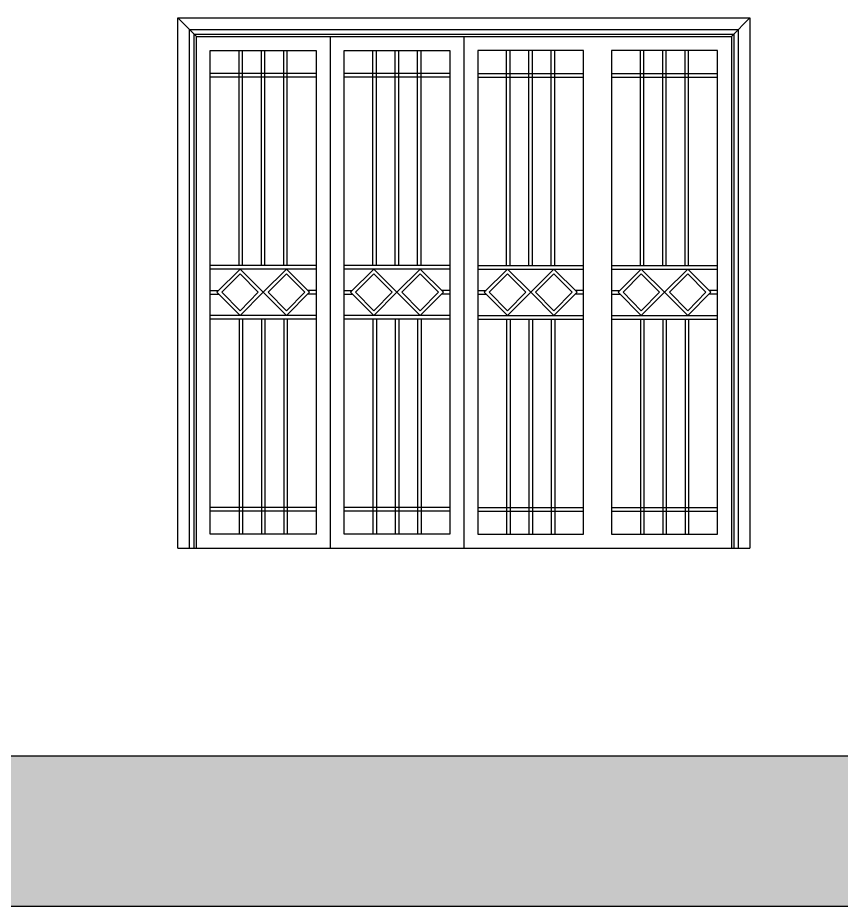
# Model space of a CAD drawing. Header units: millimetres. Extents: x 981 to 33574, y 16402 to 34985.
# Drawn here: x 13692 to 17232, y 16402 to 20220 of the extents above; entities that cross this region are included whole.
import ezdxf

# ---------------------------------------------------------------- set-up
doc = ezdxf.new("R2010")
doc.units = ezdxf.units.MM
doc.layers.add('www.cad-blocks.net', color=7, linetype='Continuous')

# ---------------------------------------------------------------- blocks, each defined once
blk = doc.blocks.new('A$C26B7150C')
for p, q in [((0, 0), (0, 2280)), ((0, 2280), (2460, 2280)), ((80, 2200), (0, 2280)), ((2380, 2200), (2460, 2280)), ((2460, 2280), (2460, 0)), ((50, 0), (50, 2230)), ((50, 2230), (2410, 2230)), ((2410, 2230), (2410, 0)), ((70, 0), (70, 2210)), ((70, 2210), (2390, 2210)), ((80, 0), (80, 2200)), ((80, 2200), (2380, 2200)), ((655, 2200), (655, 0)), ((1230, 2200), (1230, 0)), ((2380, 2200), (2380, 0)), ((2390, 2210), (2390, 0)), ((140, 60), (140, 2140)), ((140, 2140), (595, 2140)), ((264, 1215.2), (264, 2140)), ((279, 1215.2), (279, 2140)), ((360, 1215.2), (360, 2140)), ((375, 1215.2), (375, 2140)), ((456, 1215.2), (456, 2140)), ((471, 1215.2), (471, 2140)), ((595, 2140), (595, 60)), ((715, 60), (715, 2140)), ((715, 2140), (1170, 2140)), ((839, 1215.2), (839, 2140)), ((854, 1215.2), (854, 2140)), ((935, 1215.2), (935, 2140)), ((950, 1215.2), (950, 2140)), ((1031, 1215.2), (1031, 2140)), ((1046, 1215.2), (1046, 2140)), ((1170, 2140), (1170, 60)), ((1290, 2140), (1290, 60)), ((1745, 2140), (1290, 2140)), ((1414, 1215.2), (1414, 2140)), ((1429, 1215.2), (1429, 2140)), ((1510, 1215.2), (1510, 2140)), ((1525, 1215.2), (1525, 2140)), ((1606, 1215.2), (1606, 2140)), ((1621, 1215.2), (1621, 2140)), ((1745, 60), (1745, 2140)), ((1865, 2140), (1865, 60)), ((2320, 2140), (1865, 2140)), ((1989, 1215.2), (1989, 2140)), ((2004, 1215.2), (2004, 2140)), ((2085, 1215.2), (2085, 2140)), ((2100, 1215.2), (2100, 2140)), ((2181, 1215.2), (2181, 2140)), ((2196, 1215.2), (2196, 2140)), ((2320, 60), (2320, 2140)), ((595, 2040), (140, 2040)), ((595, 2025), (140, 2025)), ((1170, 2040), (715, 2040)), ((1170, 2025), (715, 2025)), ((1290, 2040), (1745, 2040)), ((1290, 2025), (1745, 2025)), ((1865, 2040), (2320, 2040)), ((1865, 2025), (2320, 2025)), ((595, 1215.2), (140, 1215.2)), ((595, 1200.2), (140, 1200.2)), ((267.7, 1200.2), (168, 1100)), ((367.5, 1100), (267.7, 1200.2)), ((367.5, 1100), (467.2, 1200.2)), ((467.2, 1200.2), (567, 1100)), ((1170, 1215.2), (715, 1215.2)), ((1170, 1200.2), (715, 1200.2)), ((842.7, 1200.2), (743, 1100)), ((942.5, 1100), (842.7, 1200.2)), ((942.5, 1100), (1042.2, 1200.2)), ((1042.2, 1200.2), (1142, 1100)), ((1290, 1215.2), (1745, 1215.2)), ((1290, 1200.2), (1745, 1200.2)), ((1417.7, 1200.2), (1318, 1100)), ((1517.5, 1100), (1417.7, 1200.2)), ((1517.5, 1100), (1617.2, 1200.2)), ((1617.2, 1200.2), (1717, 1100)), ((1865, 1215.2), (2320, 1215.2)), ((1865, 1200.2), (2320, 1200.2)), ((1992.7, 1200.2), (1893, 1100)), ((2092.5, 1100), (1992.7, 1200.2)), ((2092.5, 1100), (2192.2, 1200.2)), ((2192.2, 1200.2), (2292, 1100)), ((267.7, 1179), (189.2, 1100)), ((346.3, 1100), (267.7, 1179)), ((388.7, 1100), (467.2, 1179)), ((467.2, 1179), (545.8, 1100)), ((842.7, 1179), (764.2, 1100)), ((921.3, 1100), (842.7, 1179)), ((963.7, 1100), (1042.2, 1179)), ((1042.2, 1179), (1120.8, 1100)), ((1417.7, 1179), (1339.2, 1100)), ((1496.3, 1100), (1417.7, 1179)), ((1538.7, 1100), (1617.2, 1179)), ((1617.2, 1179), (1695.8, 1100)), ((1992.7, 1179), (1914.2, 1100)), ((2071.3, 1100), (1992.7, 1179)), ((2113.7, 1100), (2192.2, 1179)), ((2192.2, 1179), (2270.8, 1100)), ((140, 1107.5), (175.5, 1107.5)), ((595, 1107.5), (559.5, 1107.5)), ((715, 1107.5), (750.5, 1107.5)), ((1170, 1107.5), (1134.5, 1107.5)), ((1290, 1107.5), (1325.5, 1107.5)), ((1745, 1107.5), (1709.5, 1107.5)), ((1865, 1107.5), (1900.5, 1107.5)), ((2320, 1107.5), (2284.5, 1107.5)), ((140, 1092.5), (175.5, 1092.5)), ((168, 1100), (267.7, 999.7)), ((189.2, 1100), (267.7, 1021)), ((267.7, 1021), (346.3, 1100)), ((267.7, 999.7), (367.5, 1100)), ((467.2, 999.7), (367.5, 1100)), ((467.2, 1021), (388.7, 1100)), ((545.8, 1100), (467.2, 1021)), ((567, 1100), (467.2, 999.7)), ((595, 1092.5), (559.5, 1092.5)), ((715, 1092.5), (750.5, 1092.5)), ((743, 1100), (842.7, 999.7)), ((764.2, 1100), (842.7, 1021)), ((842.7, 1021), (921.3, 1100)), ((842.7, 999.7), (942.5, 1100)), ((1042.2, 999.7), (942.5, 1100)), ((1042.2, 1021), (963.7, 1100)), ((1142, 1100), (1042.2, 999.7)), ((1120.8, 1100), (1042.2, 1021)), ((1170, 1092.5), (1134.5, 1092.5)), ((1290, 1092.5), (1325.5, 1092.5)), ((1318, 1100), (1417.7, 999.7)), ((1339.2, 1100), (1417.7, 1021)), ((1417.7, 1021), (1496.3, 1100)), ((1417.7, 999.7), (1517.5, 1100)), ((1617.2, 999.7), (1517.5, 1100)), ((1617.2, 1021), (1538.7, 1100)), ((1695.8, 1100), (1617.2, 1021)), ((1717, 1100), (1617.2, 999.7)), ((1745, 1092.5), (1709.5, 1092.5)), ((1865, 1092.5), (1900.5, 1092.5)), ((1893, 1100), (1992.7, 999.7)), ((1914.2, 1100), (1992.7, 1021)), ((1992.7, 999.7), (2092.5, 1100)), ((1992.7, 1021), (2071.3, 1100)), ((2192.2, 999.7), (2092.5, 1100)), ((2192.2, 1021), (2113.7, 1100)), ((2270.8, 1100), (2192.2, 1021)), ((2292, 1100), (2192.2, 999.7)), ((2320, 1092.5), (2284.5, 1092.5)), ((595, 999.7), (140, 999.7)), ((1170, 999.7), (715, 999.7)), ((1290, 999.7), (1745, 999.7)), ((1865, 999.7), (2320, 999.7)), ((595, 984.7), (140, 984.7)), ((264, 984.7), (264, 60)), ((279, 984.7), (279, 60)), ((360, 984.7), (360, 60)), ((375, 984.7), (375, 60)), ((456, 984.7), (456, 60)), ((471, 984.7), (471, 60)), ((1170, 984.7), (715, 984.7)), ((839, 984.7), (839, 60)), ((854, 984.7), (854, 60)), ((935, 984.7), (935, 60)), ((950, 984.7), (950, 60)), ((1031, 984.7), (1031, 60)), ((1046, 984.7), (1046, 60)), ((1290, 984.7), (1745, 984.7)), ((1414, 984.7), (1414, 60)), ((1429, 984.7), (1429, 60)), ((1510, 984.7), (1510, 60)), ((1525, 984.7), (1525, 60)), ((1606, 984.7), (1606, 60)), ((1621, 984.7), (1621, 60)), ((1865, 984.7), (2320, 984.7)), ((1989, 984.7), (1989, 60)), ((2004, 984.7), (2004, 60)), ((2085, 984.7), (2085, 60)), ((2100, 984.7), (2100, 60)), ((2181, 984.7), (2181, 60)), ((2196, 984.7), (2196, 60)), ((595, 175), (140, 175)), ((595, 160), (140, 160)), ((1170, 175), (715, 175)), ((1170, 160), (715, 160)), ((1290, 175), (1745, 175)), ((1290, 160), (1745, 160)), ((1865, 175), (2320, 175)), ((1865, 160), (2320, 160)), ((595, 60), (140, 60)), ((1170, 60), (715, 60)), ((1290, 60), (1745, 60)), ((1865, 60), (2320, 60)), ((0, 0), (2460, 0))]:
    blk.add_line(p, q)
blk = doc.blocks.new('FORMAT')
at = {"true_color": 0x546d8e}
h = blk.add_hatch(color=155, dxfattribs=at)
h.set_gradient(color1=(68, 68, 68), color2=(84, 109, 142), tint=1)
h.paths.add_polyline_path([(4710.3, 17047.8), (4710.3, 16401.7), (33574, 16401.7), (33574, 17047.8)])
at = {"color": 155, "true_color": 0x546d8e}
for p, q in [((4710.3, 17047.8), (33574, 17047.8)), ((4710.3, 16401.7), (33574, 16401.7))]:
    blk.add_line(p, q, dxfattribs=at)

msp = doc.modelspace()

# ---------------------------------------------------------------- block references
msp.add_blockref('A$C26B7150C', (14379.3, 17940.1))
at = {"layer": 'www.cad-blocks.net'}
msp.add_blockref('FORMAT', (0, 0), dxfattribs=at)

doc.saveas('drawing.dxf')
